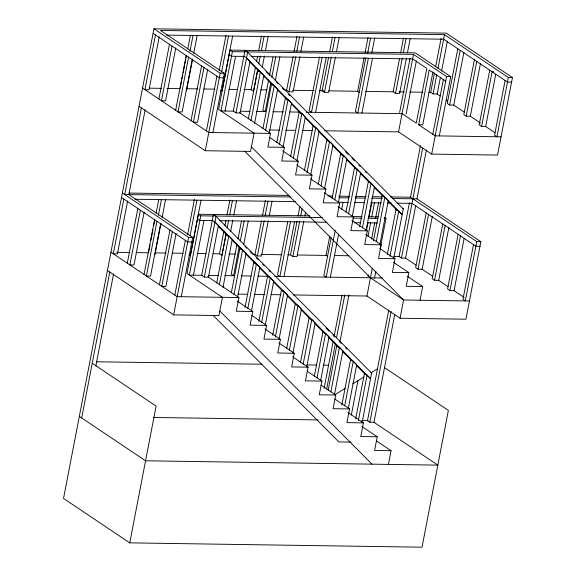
<?xml version="1.0" encoding="UTF-8"?>
<svg xmlns="http://www.w3.org/2000/svg" width="576" height="576" viewBox="0 0 576 576"><rect width="100%" height="100%" fill="white"/><g stroke="black" fill="none" stroke-linecap="round" stroke-linejoin="round"><path stroke-width="0.86" d="M324.734 130.788L398.563 131.882L431.676 154.094L497.542 155.066L512.467 77.558L446.242 33.134L153.972 28.8L63.533 498.442L129.758 542.866L422.028 547.2L448.366 410.429L384.509 367.596M81.698 417.96L109.8 272.045M123.847 199.094L113.314 253.807L117.425 253.872L127.627 200.923M141.408 107.899L124.726 194.537L290.635 196.992M155.455 34.949L144.922 89.662L149.04 89.726L159.235 36.77M95.803 366.156L113.573 273.866M145.188 109.714L128.844 194.594L192.701 237.427L181.289 296.705M127.303 263.196L137.844 208.483M158.911 99.05L169.452 44.33M140.407 210.197L129.866 264.917L133.985 264.974L144.18 212.026M172.015 46.051L161.474 100.764L165.593 100.829L175.788 47.88M144.058 274.435L154.598 219.715M175.666 110.282L186.206 55.57M150.041 244.836L148.507 252.778L136.188 252.598M150.89 240.422L152.928 229.838M153.778 225.425L154.627 221.011M156.154 213.07L158.702 199.829M180.288 87.754L181.649 80.69M181.987 78.926L182.837 74.513M183.175 72.749L184.536 65.686M184.874 63.922L185.724 59.508M186.07 57.744L186.408 55.98M187.769 48.917L190.318 35.683M156.96 221.306L146.426 276.019L150.538 276.084L160.74 223.128M188.568 57.154L178.034 111.874L182.153 111.931L192.348 58.982M158.35 215.539L161.41 199.649M189.965 51.386L193.018 35.503M154.987 254.426L160.942 223.538M162.13 217.361L165.528 199.714M186.602 90.281L192.55 59.393M193.738 53.215L197.136 35.561M159.43 284.746L169.97 230.033M191.045 120.6L201.578 65.88M172.332 231.617L161.798 286.33L165.917 286.394L176.112 233.446M203.947 67.471L193.406 122.184L197.525 122.249L207.72 69.293M174.809 295.056L185.342 240.343M206.417 130.91L216.95 76.19M187.582 234.778L194.378 199.476M219.19 70.625L225.994 35.323M129.758 542.866L156.096 406.094L92.232 363.262M309.895 215.899L198.389 214.243L186.977 273.521L222.451 297.317L218.938 315.554L173.657 314.885L188.582 237.37L122.357 192.946M439.308 135.914L450.72 76.637L415.246 52.841L229.997 50.098L218.585 109.368L254.066 133.171L250.553 151.409L205.272 150.732L220.198 73.224L153.972 28.8M190.116 235.476L196.913 200.174M221.558 72.216L228.528 36.029M212.897 132.559L224.309 73.282L160.452 30.449L444.492 34.661L508.356 77.494L512.467 77.558M201.031 200.239L190.498 254.952L188.849 254.93M232.639 36.094L222.106 90.806L220.457 90.785M198.389 214.243L200.758 215.827L189.338 275.105L202.363 275.299M229.997 50.098L232.366 51.682L220.946 110.959L233.978 111.154M193.442 275.162L203.983 220.45M225.05 111.017L235.591 56.304M371.621 373.104L216.029 216.389L213.372 214.61L201.686 275.285L204.343 277.07L208.462 277.128L218.383 225.598L214.942 222.034L212.285 220.255L212.609 220.579L199.879 220.392L197.51 218.801M403.236 208.958L247.637 52.243L244.987 50.465L233.302 111.139L235.951 112.925L240.07 112.982L249.998 61.445L246.55 57.888L243.9 56.11M204.343 277.07L216.029 216.389M235.951 112.925L247.637 52.243M226.13 233.359L221.882 255.42L219.521 253.836L223.934 230.89M224.957 225.59L225.979 220.298M226.994 215.006L229.889 200.002M257.746 69.206L253.49 91.274L251.129 89.683L255.377 67.622M256.565 61.445L257.587 56.153M258.61 50.854L261.497 35.856M227.153 228.06L228.679 220.118M229.702 214.826L232.423 200.707M258.761 63.914L260.294 55.973M261.31 50.674L264.031 36.554M216.698 283.097L226.116 234.18L228.773 235.958L232.214 239.515L222.97 287.561M248.306 118.951L257.731 70.027L260.388 71.813L263.83 75.37L254.578 123.415M219.355 284.875L228.773 235.958M250.963 120.73L260.388 71.813M230.587 231.653L232.798 220.183M233.82 214.884L236.534 200.765M262.202 67.507L264.406 56.03M265.428 50.738L268.15 36.619M237.002 244.166L231.228 274.176L233.59 275.76L239.083 247.241M238.025 238.874L241.423 221.227M268.618 80.021L262.836 110.03L265.205 111.614L270.691 83.095M269.467 75.607L273.031 57.074M240.336 240.746L244.13 221.047M271.778 77.45L275.738 56.894M231.372 292.651L239.954 248.098L242.604 249.883L246.053 253.44L237.636 297.115M262.98 128.506L271.562 83.952L274.219 85.73L277.661 89.294L269.251 132.97M234.029 294.43L242.604 249.883M243.792 244.224L248.249 221.105M265.637 130.284L274.219 85.73M275.242 80.935L279.857 56.959M208.015 276.833L238.918 297.562L236.282 311.242L252.749 311.479L250.114 325.159L266.58 325.404L263.952 339.084L280.418 339.329L277.783 353.009L294.25 353.254L291.614 366.934L308.081 367.178L305.446 380.851L321.912 381.096L319.277 394.776L335.743 395.021L333.108 408.701L349.574 408.946L346.939 422.626L363.406 422.87L360.77 436.55L377.237 436.788L374.602 450.468L391.068 450.713L388.44 464.393M239.623 112.68L270.526 133.409L267.898 147.089L284.364 147.334L281.729 161.014L298.195 161.258L295.56 174.938L312.026 175.183L309.391 188.863L325.858 189.108L323.222 202.781L339.689 203.026L337.054 216.706L353.52 216.95L350.885 230.63L367.351 230.875L364.716 244.555L381.182 244.8L378.547 258.473L395.014 258.718L392.386 272.398L408.852 272.642L406.217 286.322L422.683 286.567L420.048 300.247M268.301 220.709L261.504 256.01L257.386 255.946L255.024 254.362L261.482 220.824M262.505 215.532L265.392 200.527M299.916 56.556L293.112 91.858L289.001 91.8L286.632 90.216L293.09 56.678M294.113 51.379L297 36.382M245.038 307.447L253.786 262.022L256.435 263.808L259.884 267.365L251.474 311.04M276.811 142.43L285.394 97.877L288.05 99.655L291.492 103.219L283.082 146.894M257.386 255.946L264.19 220.644M265.205 215.352L267.926 201.233M289.001 91.8L295.798 56.498M296.82 51.206L299.534 37.08M247.86 308.354L256.435 263.808M279.468 144.209L288.05 99.655M269.323 215.41L272.045 201.29M300.931 51.264L303.653 37.145M258.869 321.372L267.617 275.947L270.274 277.726L273.715 281.29L265.306 324.965M290.65 156.348L299.225 111.802L301.882 113.58L305.323 117.144L296.914 160.812M261.691 322.279L270.274 277.726M293.299 158.134L301.882 113.58M287.734 221.911L277.538 274.86L279.907 276.451L290.441 221.731M319.514 56.88L309.146 110.714L311.515 112.298L322.049 57.586M272.7 335.297L281.448 289.872L284.105 291.65L287.546 295.214L279.137 338.882M284.018 276.509L294.559 221.796M304.481 170.273L313.056 125.719L315.713 127.505L319.154 131.062L310.745 174.737M315.634 112.363L326.167 57.643M303.811 221.234L297.007 256.536L292.896 256.471L290.527 254.887L296.986 221.35M298.008 216.058L299.873 206.345M328.594 57.204L322.142 90.742L324.504 92.326L328.622 92.383L335.419 57.089M329.616 51.905L332.503 36.907M275.357 337.075L284.105 291.65M306.965 172.93L315.713 127.505M292.896 256.471L299.693 221.17M300.715 215.878L302.069 208.814M324.504 92.326L331.301 57.024M332.323 51.732L335.038 37.613M304.826 215.935L305.51 212.407M336.442 51.79L339.156 37.67M286.697 348.343L295.279 303.797L297.936 305.575L301.378 309.132L292.968 352.807M318.312 184.198L326.887 139.644L329.544 141.43L332.986 144.986L324.576 188.662M289.354 350.129L297.936 305.575M320.969 185.976L329.544 141.43M300.535 362.268L309.11 317.714L311.767 319.5L315.209 323.057L306.799 366.732M332.143 198.122L340.718 153.569L343.375 155.347L346.817 158.911L338.407 202.586M303.185 364.046L311.767 319.5M334.8 199.901L343.375 155.347M327.809 256.601L326.038 255.413L329.774 235.994M359.417 92.455L357.646 91.267L364.104 57.73M365.119 52.438L368.014 37.433M331.157 237.6L323.849 275.551L326.218 277.135L335.225 230.364M365.825 57.571L355.457 111.398L357.826 112.99L368.359 58.27M367.654 53.136L370.548 38.138M341.69 209.405L343.051 202.342M371.945 52.315L374.659 38.196M330.329 277.193L338.659 233.95M361.944 113.047L372.478 58.334M314.366 376.193L322.942 331.639L325.598 333.418L329.04 336.982L320.63 380.657M345.974 212.04L354.557 167.494L357.206 169.272L360.648 172.836L352.238 216.504M317.016 377.971L325.598 333.418M348.631 213.826L357.206 169.272M324.137 388.267L333.108 341.683M334.123 336.406L342.079 295.099M326.671 388.973L335.47 343.267M336.492 337.997L344.779 294.926M328.198 390.118L336.773 345.564L339.43 347.342L342.871 350.906L334.462 394.574M359.64 226.843L368.388 181.418L371.038 183.197L374.486 186.754L366.07 230.429M339.977 341.575L348.948 294.991M330.854 391.896L339.43 347.342M362.462 227.75L371.038 183.197M366.466 230.35L367.999 222.401M369.014 217.109L371.909 202.104M406.426 58.14L399.629 93.442L395.518 93.377L393.149 91.793L399.607 58.255M400.63 52.963L403.517 37.958M367.985 236.347L370.699 222.228M371.722 216.929L374.443 202.81M395.518 93.377L402.314 58.075M403.33 52.783L406.051 38.664M371.592 239.054L374.818 222.286M375.667 217.872L378.554 202.874M407.448 52.841L410.17 38.722M341.863 404.914L350.604 359.489L353.261 361.267L356.702 364.824L348.293 408.499M373.471 240.761L382.219 195.336L384.869 197.122L388.318 200.678L379.908 244.354M368.028 276.588L368.366 274.838M399.636 112.435L410.083 58.219M344.686 405.821L353.261 361.267M376.294 241.668L384.869 197.122M392.206 198.504L417.002 198.871L480.859 241.704L465.934 319.219L400.068 318.24L366.955 296.028L372.334 268.085M398.563 131.882L413.489 54.367L246.398 51.89M374.508 278.23L375.862 271.238M380.405 247.622L385.999 218.578L384.228 217.39M406.123 114.084L416.39 60.739M351.324 415.08L357.955 380.671M355.694 418.831L364.442 373.406L367.092 375.192L370.534 378.749L214.942 222.034M387.302 254.686L396.05 209.261L398.707 211.039L402.149 214.603L246.55 57.888M358.344 420.617L367.092 375.192M389.959 256.464L398.707 211.039M501.055 136.829L435.19 135.857L418.637 124.747L429.17 70.034L445.73 81.137M362.124 422.424L371.779 372.29M393.739 258.278L403.394 208.145M432.95 71.856L422.748 124.812L418.637 124.747M388.822 309.895L367.495 420.646L369.857 422.23L373.975 422.294L437.832 465.127L145.562 460.793L79.337 416.369M416.038 265.162L405.583 258.142L401.465 258.084L399.103 256.5L409.471 202.666M480.859 241.704L476.741 241.639L410.515 197.222L420.458 145.591M440.179 95.998L437.191 93.996L433.08 93.938L430.711 92.347L434.448 72.936M435.643 66.758L441.079 38.513M369.857 422.23L391.183 311.479M401.465 258.084L422.654 148.054M433.08 93.938L436.817 74.52M438.005 68.342L444.492 34.661M373.975 422.294L394.79 314.179M405.583 258.142L415.778 205.193M417.002 198.871L426.434 149.861M437.191 93.996L440.424 77.227M441.612 71.05L447.394 41.047M432.828 134.266L443.362 79.553M400.068 318.24L403.582 300.002L251.431 146.844M431.676 154.094L446.602 76.579L413.489 54.367M426.197 212.89L415.656 267.602L418.025 269.186L422.143 269.251L432.598 276.264M457.805 48.737L447.271 103.457L449.633 105.041L453.751 105.098L464.206 112.118M418.025 269.186L428.558 214.474M449.633 105.041L460.174 50.328M422.143 269.251L432.338 216.295M453.751 105.098L463.946 52.15M442.75 223.992L432.216 278.705L434.578 280.296L438.696 280.354L448.092 286.654M474.365 59.846L463.824 114.559L466.193 116.143L470.304 116.208L480.427 122.99M434.578 280.296L445.118 225.576M466.193 116.143L476.726 61.43M438.696 280.354L448.891 227.405M470.304 116.208L480.506 63.259M458.129 234.302L447.588 289.022L449.957 290.606L454.068 290.664L464.191 297.454M489.737 70.157L479.196 124.87L481.565 126.461L485.683 126.518L495.079 132.818M449.957 290.606L460.49 235.886M481.565 126.461L492.098 71.741L493.747 71.77M454.068 290.664L464.098 238.601M485.683 126.518L495.706 74.448M473.501 244.613L462.96 299.333L465.329 300.917L476.741 241.639M505.109 80.467L494.575 135.18L496.937 136.771L508.356 77.494M334.519 394.87L345.103 388.454M352.663 383.875L364.003 377.006M370.807 372.881L377.604 368.755M166.615 35.114L443.614 39.218L507.478 82.051L511.589 82.116M232.366 51.682L244.714 51.862M244.217 56.434L231.487 56.239L229.118 54.655M251.006 56.534L412.61 58.925L426.809 68.443L416.268 123.163L402.077 113.645L306.302 112.226M220.198 73.224L224.309 73.282M446.602 76.579L450.72 76.637M223.438 77.839L219.319 77.782L153.094 33.358M149.314 88.178L161.633 88.358M166.918 88.438L180.115 88.632M186.026 88.718L197.69 88.891M203.962 88.985L214.726 89.143M228.708 89.352L237.679 89.489M243.958 89.582L251.129 89.683M260.626 89.827L266.904 89.921M284.839 90.187L286.632 90.216M292.543 90.302L314.064 90.619M319.45 90.698L323.784 90.763M328.946 90.842L357.646 91.267M365.35 91.382L393.149 91.793M399.024 91.879L404.309 91.958M409.586 92.038L422.791 92.232M428.954 92.326L430.711 92.347M240.221 111.24L250.034 111.391M256.284 111.485L265.205 111.614M272.873 111.73L283.529 111.888M289.742 111.974L299.513 112.126M269.489 129.967L279.36 130.111M285.638 130.205L295.51 130.356M302.688 130.464L312.559 130.608M270.526 133.409L208.778 132.494L142.553 88.078M129.175 193.046L289.174 195.422M327.823 195.998L332.316 196.063M338.609 196.157L349.394 196.315M355.687 196.409L366.473 196.567M372.766 196.661L381.751 196.798M390.744 196.927L410.515 197.222M331.085 197.597L332.885 197.618M339.178 197.712L349.063 197.863M355.356 197.957L365.242 198.101M371.534 198.194L382.32 198.353M135.007 199.26L295.358 201.636M338.933 202.284L348.437 202.428M354.708 202.514L364.579 202.666M370.85 202.759L381.197 202.91M387.36 203.004L390.881 203.054M397.044 203.148L412.006 203.364L475.862 246.204L479.981 246.262M352.159 216.526L362.052 216.67M368.345 216.763L378.238 216.907M200.758 215.827L213.106 216.014M214.79 216.036L322.358 217.634M352.836 218.088L361.8 218.218M368.071 218.311L377.928 218.455M384.206 218.549L385.999 218.578M219.398 220.68L326.873 222.271M354.247 222.682L360.49 222.768M367.625 222.876L377.438 223.02M188.582 237.37L192.701 237.427M191.822 241.992L187.711 241.927L121.478 197.51M116.82 252.31L130.025 252.504M155.318 252.878L166.075 253.044M172.354 253.13L183.118 253.296M197.1 253.498L206.064 253.634M213.242 253.742L219.521 253.836M229.018 253.973L235.296 254.066M253.231 254.333L255.024 254.362M260.935 254.448L281.563 254.75M287.842 254.844L290.527 254.887M297.338 254.988L326.038 255.413M334.634 255.542L348.984 255.751M393.818 256.421L399.103 256.5M208.613 275.393L218.426 275.537M224.669 275.63L233.59 275.76M241.265 275.875L251.028 276.019M258.134 276.127L267.905 276.271M274.694 276.372L382.601 277.97M237.874 294.113L247.745 294.264M254.03 294.358L264.794 294.516M271.08 294.61L280.951 294.754M293.126 294.934L366.955 296.028M238.918 297.562L177.17 296.647L110.945 252.223M469.447 300.982L403.582 300.002L370.469 277.79L244.944 151.438M96.682 361.778L262.066 364.226M307.001 364.896L316.894 365.04M323.186 365.134L328.579 365.213M153.562 417.47L318.046 419.911M361.728 420.559L368.014 420.653M350.993 442.116L338.861 441.936L213.336 315.583M446.155 100.008L447.653 101.009M269.647 137.462L284.364 147.334M282.737 150.89L298.195 161.258M296.575 164.815L312.026 175.183M310.406 178.74L325.858 189.108M324.238 192.665L339.689 203.026M338.069 206.59L353.52 216.95M351.9 220.507L367.351 230.875M365.731 234.432L381.182 244.8M379.562 248.357L395.014 258.718M393.394 262.282L408.852 272.642M407.225 276.199L422.683 286.567M139.046 106.315L205.272 150.732M237.298 301.118L252.749 311.479M251.863 315.533L266.58 325.404M264.96 328.961L280.418 339.329M278.791 342.886L294.25 353.254M292.63 356.81L308.081 367.178M307.195 371.225L321.912 381.096M321.026 385.15L335.743 395.021M334.858 399.074L349.574 408.946M347.954 412.502L363.406 422.87M361.786 426.427L377.237 436.788M376.351 440.842L391.068 450.713M107.431 270.461L173.657 314.885M219.816 310.997L371.974 464.148M244.987 50.465L245.93 51.415M266.119 71.748L268.632 74.282M276.509 82.21L277.776 83.491M282.211 87.962L284.112 89.878M288.554 94.342L289.822 95.623M345.593 151.798L348.12 154.339M351.914 158.162L354.442 160.704M358.862 165.161L360.13 166.435M365.184 171.533L366.451 172.8M249.89 62.143L259.351 71.669M263.758 76.111L271.843 84.254M277.322 89.77L287.467 99.986M291.269 103.824L300.744 113.357M305.042 117.691L314.258 126.972M318.578 131.321L328.687 141.509M332.482 145.332L342.598 155.52M346.392 159.336L355.241 168.25M360.295 173.347L369.151 182.261M374.206 187.351L383.688 196.906M388.116 201.362L396.965 210.276M213.372 214.61L214.315 215.561M244.894 246.362L246.802 248.278M249.97 251.467L252.504 254.023M256.306 257.854L258.206 259.769M262.649 264.24L263.916 265.514M268.985 270.626L270.252 271.901M325.987 328.039L329.148 331.222M332.942 335.038L334.836 336.953M339.264 341.41L341.158 343.318M345.586 347.774L346.846 349.049M218.282 226.289L227.736 235.814M232.15 240.257L241.387 249.566M245.714 253.922L255.859 264.139M259.661 267.97L269.129 277.51M273.434 281.837L282.65 291.125M286.963 295.474L296.446 305.021L295.279 303.797M300.874 309.478L310.99 319.666M314.784 323.489L323.633 332.402M328.687 337.493L338.803 347.681M342.598 351.504L351.446 360.418M356.501 365.508L365.357 374.422M396.05 209.261L397.195 210.449M382.219 195.336L383.364 196.524M354.557 167.494L356.846 169.862M340.718 153.569L342.439 155.347M326.887 139.644L328.608 141.422M313.056 125.719L314.208 126.907M299.225 111.802L300.37 112.99M285.394 97.877L287.114 99.655M271.562 83.952L273.283 85.73M257.731 70.027L259.452 71.813M364.442 373.406L365.587 374.594M336.773 345.564L337.925 346.752M322.942 331.639L324.662 333.418M309.11 317.714L310.831 319.5M281.448 289.872L282.593 291.06M253.786 262.022L255.506 263.801M239.954 248.098L241.675 249.883M226.116 234.18L227.844 235.958"/></g></svg>
